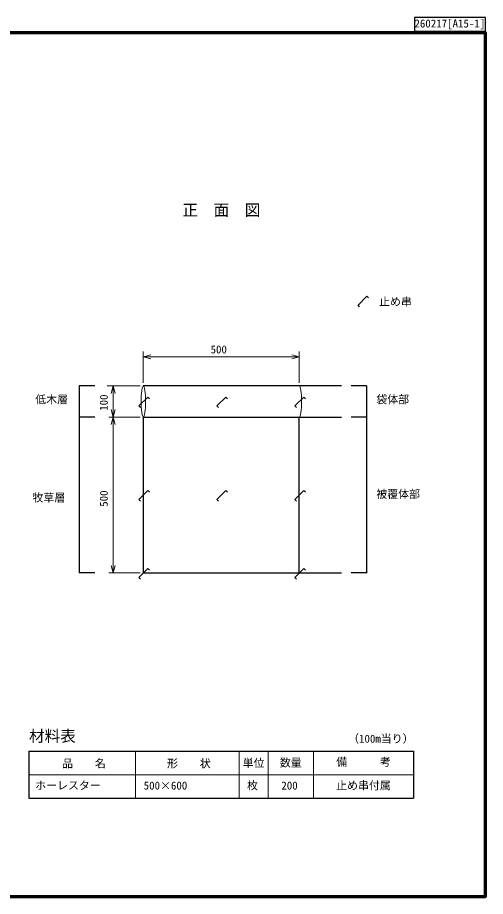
# Model space of a CAD drawing. Units: millimetres, scale not verified. Extents: x 100 to 4100, y 100 to 2919.
# Drawn here: x 2601 to 4100, y 100 to 2919 of the extents above; entities that cross this region are included whole.
import ezdxf
from ezdxf.enums import TextEntityAlignment as Align

# ---------------------------------------------------------------- set-up
doc = ezdxf.new("R2010")
doc.units = ezdxf.units.MM
doc.header["$LTSCALE"] = 10
for name, color, linetype, lineweight in [('C-DOC', 3, 'Continuous', 25), ('C-MTR-FRAM', 5, 'Continuous', 25), ('C-MTR-LINE', 5, 'Continuous', 13), ('C-STR', 7, 'Continuous', 25), ('C-STR-DIM', 1, 'Continuous', 13), ('C-STR-TXT', 7, 'Continuous', 25), ('C-TTL', 2, 'Continuous', 70)]:
    doc.layers.add(name, color=color, linetype=linetype, lineweight=lineweight)
for name, color, linetype in [('C-MTR', 5, 'Continuous'), ('C-MTR-TXT', 5, 'Continuous'), ('C-TTL-TXT', 7, 'Continuous')]:
    doc.layers.add(name, color=color, linetype=linetype)
doc.styles.add('ＭＳ ゴシック', font='')
doc.styles.get('ＭＳ ゴシック').set_extended_font_data('MS Gothic')

msp = doc.modelspace()

# ---------------------------------------------------------------- linework, layer by layer
at = {"layer": 'C-DOC'}
for p, q in [((4100, 2918.61), (3872.5, 2918.61)), ((3872.5, 2918.61), (3872.5, 2875)), ((4100, 2875), (4100, 2918.61)), ((3872.5, 2875), (4100, 2875))]:
    msp.add_line(p, q, dxfattribs=at)
at = {"layer": 'C-MTR-FRAM'}
for p, q in [((2637.13, 565.33), (3869.93, 565.33)), ((2637.13, 565.33), (2637.13, 415.33)), ((3869.93, 565.33), (3869.93, 415.33)), ((2637.13, 415.33), (3869.93, 415.33))]:
    msp.add_line(p, q, dxfattribs=at)
at = {"layer": 'C-MTR-LINE'}
for p, q in [((2978.4, 565.33), (2978.4, 415.33)), ((3310.98, 565.33), (3310.98, 415.74)), ((3403.57, 565.33), (3403.57, 415.33)), ((3548.57, 565.33), (3548.57, 415.33)), ((2637.13, 490.33), (3869.93, 490.33))]:
    msp.add_line(p, q, dxfattribs=at)
at = {"layer": 'C-STR'}
for p, q in [((3503.53, 1737.3), (3003.53, 1737.3)), ((3638.49, 1737.3), (3503.53, 1737.3)), ((2989.39, 1673.25), (3017.67, 1701.54)), ((3017.67, 1701.54), (3022.98, 1696.23)), ((3239.39, 1673.25), (3267.67, 1701.54)), ((3267.67, 1701.54), (3272.98, 1696.23)), ((3489.39, 1673.25), (3517.67, 1701.54)), ((3517.67, 1701.54), (3522.98, 1696.23)), ((2994.69, 1667.95), (2989.39, 1673.25)), ((3244.69, 1667.95), (3239.39, 1673.25)), ((3494.69, 1667.95), (3489.39, 1673.25)), ((3003.53, 1637.3), (3003.53, 1137.3)), ((3003.53, 1637.3), (3503.53, 1637.3)), ((3003.53, 1637.3), (3503.53, 1637.3)), ((3503.53, 1137.3), (3503.53, 1637.3)), ((3503.53, 1637.3), (3638.49, 1637.3)), ((3503.53, 1637.3), (3638.49, 1637.3)), ((2989.39, 1373.15), (3017.67, 1401.44)), ((3017.67, 1401.44), (3022.98, 1396.13)), ((3239.39, 1373.15), (3267.67, 1401.44)), ((3267.67, 1401.44), (3272.98, 1396.13)), ((3489.39, 1373.15), (3517.67, 1401.44)), ((3517.67, 1401.44), (3522.98, 1396.13)), ((2994.69, 1367.85), (2989.39, 1373.15)), ((3244.69, 1367.85), (3239.39, 1373.15)), ((3494.69, 1367.85), (3489.39, 1373.15)), ((2989.39, 1123.15), (3017.67, 1151.44)), ((3003.53, 1137.3), (3503.53, 1137.3)), ((3017.67, 1151.44), (3022.98, 1146.13)), ((3489.39, 1123.15), (3517.67, 1151.44)), ((3503.53, 1137.3), (3638.49, 1137.3)), ((3517.67, 1151.44), (3522.98, 1146.13)), ((2994.69, 1117.85), (2989.39, 1123.15)), ((3494.69, 1117.85), (3489.39, 1123.15))]:
    msp.add_line(p, q, dxfattribs=at)
at = {"layer": 'C-STR', "lineweight": 13}
for centre, start_param, end_param in [((3003.53, 1687.4), 6.2831853, 9.424778), ((3003.53, 1687.4), 3.1415927, 6.2831853), ((3503.53, 1687.4), 3.1415927, 6.2831853)]:
    msp.add_ellipse(centre, major_axis=(0, 49.9), ratio=0.145691, start_param=start_param, end_param=end_param, dxfattribs=at)
at = {"layer": 'C-STR-DIM'}
for p, q in [((3003.53, 1847.3), (3003.53, 1747.3)), ((3003.53, 1830.81), (3027.68, 1837.28)), ((3503.53, 1830.81), (3479.38, 1837.28)), ((3503.53, 1847.3), (3503.53, 1747.3)), ((3503.53, 1847.3), (3503.53, 1747.3)), ((3503.53, 1830.81), (3003.53, 1830.81)), ((3003.53, 1830.81), (3027.68, 1824.33)), ((3503.53, 1830.81), (3479.38, 1824.33)), ((3003.53, 1767.3), (3003.53, 1780.3)), ((3503.53, 1767.3), (3503.53, 1780.3)), ((3503.53, 1767.3), (3503.53, 1780.3)), ((2914.25, 1737.3), (2887.25, 1737.3)), ((2993.53, 1737.3), (2893.53, 1737.3)), ((2907.25, 1737.3), (2900.78, 1713.15)), ((2907.25, 1737.3), (2913.72, 1713.15)), ((2907.25, 1737.3), (2907.25, 1637.3)), ((2993.53, 1637.3), (2893.53, 1637.3)), ((2993.53, 1637.3), (2893.53, 1637.3)), ((2907.25, 1637.3), (2900.78, 1661.44)), ((2907.25, 1637.3), (2900.78, 1613.15)), ((2907.25, 1637.3), (2913.72, 1661.44)), ((2907.25, 1637.3), (2913.72, 1613.15)), ((2907.25, 1637.3), (2907.25, 1137.3)), ((2913.53, 1637.3), (2927.25, 1637.3)), ((2907.25, 1387.3), (2907.25, 1237.3)), ((2907.25, 1137.3), (2900.78, 1161.44)), ((2907.25, 1137.3), (2913.72, 1161.44)), ((2993.53, 1137.3), (2893.53, 1137.3))]:
    msp.add_line(p, q, dxfattribs=at)
at = {"layer": 'C-STR-TXT'}
for p, q in [((3696.96, 1991.29), (3691.65, 1996.59)), ((2848.29, 1737.4), (2798.29, 1737.4)), ((2798.29, 1737.4), (2798.29, 1137.3)), ((3719.37, 1737.3), (3669.37, 1737.3)), ((3719.37, 1737.3), (3719.37, 1637.2)), ((2848.29, 1637.3), (2798.29, 1637.3)), ((3719.37, 1637.2), (3669.37, 1637.2)), ((3719.37, 1637.2), (3719.37, 1137.2)), ((2848.29, 1137.3), (2798.29, 1137.3)), ((3719.37, 1137.3), (3669.37, 1137.3))]:
    msp.add_line(p, q, dxfattribs=at)
msp.add_lwpolyline([(3691.65, 1996.59), (3719.94, 2024.88), (3725.24, 2019.57)], dxfattribs=at)
at = {"layer": 'C-TTL'}
msp.add_lwpolyline([(100, 100), (4100, 100), (4100, 2870), (100, 2870)], close=True, dxfattribs=at)

# ---------------------------------------------------------------- texts
at = {"layer": 'C-DOC', "color": 2, "style": 'ＭＳ ゴシック'}
msp.add_text('260217[A15-1]', height=25.66, dxfattribs=at).set_placement((3872.5, 2879.15), align=Align.BOTTOM_LEFT)
at = {"layer": 'C-MTR', "style": 'ＭＳ ゴシック'}
msp.add_text('材料表', height=36.66, dxfattribs=at).set_placement((2637.13, 585.33), align=Align.BOTTOM_LEFT)
at = {"layer": 'C-MTR-TXT', "style": 'ＭＳ ゴシック'}
for s, p in [('（100m当り）', (3659.93, 585.33)), ('\u3000\u3000品\u3000\u3000名\u3000', (2673.15, 505.55)), ('\u3000形\u3000\u3000状', (3044.54, 505.71)), ('単位', (3322.07, 507.22)), ('数量', (3441.05, 508.43)), ('ホーレスター', (2657.13, 435.54)), ('500×600', (3004.79, 435.04)), ('枚', (3336.1, 435.36)), ('200', (3445.96, 435.13))]:
    msp.add_text(s, height=25.66, dxfattribs=at).set_placement(p, align=Align.BOTTOM_LEFT)
for s, p in [('\u3000備\u3000\u3000\u3000考\u3000', (3709.22, 510.85)), ('止め串付属', (3709.22, 435.33))]:
    msp.add_text(s, height=25.66, dxfattribs=at).set_placement(p, align=Align.BOTTOM_CENTER)
at = {"layer": 'C-STR-DIM', "color": 7, "style": 'ＭＳ ゴシック'}
msp.add_text('500', height=25.66, dxfattribs=at).set_placement((3219.1, 1833.81), align=Align.BOTTOM_LEFT)
for s, p in [('100', (2897.25, 1657.44)), ('500', (2897.25, 1349.6))]:
    msp.add_text(s, height=25.66, rotation=90, dxfattribs=at).set_placement(p, align=Align.BOTTOM_LEFT)
at = {"layer": 'C-STR-TXT', "style": 'ＭＳ ゴシック'}
for s, p in [('止め串', (3759.22, 1987.12)), ('低木層', (2657.29, 1673.35)), ('袋体部', (3750.37, 1673.35)), ('牧草層', (2648.29, 1358.44)), ('被覆体部', (3750.37, 1369.8))]:
    msp.add_text(s, height=25.66, dxfattribs=at).set_placement(p, align=Align.BOTTOM_LEFT)
at = {"layer": 'C-TTL-TXT', "style": 'ＭＳ ゴシック'}
msp.add_text('正\u3000面\u3000図', height=36.66, dxfattribs=at).set_placement((3128.76, 2301.29), align=Align.MIDDLE_LEFT)

doc.saveas('drawing.dxf')
